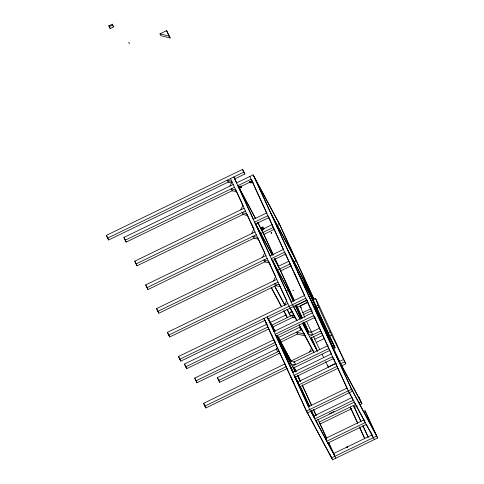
<?xml version="1.0" encoding="UTF-8"?>
<svg xmlns="http://www.w3.org/2000/svg" width="484" height="484" viewBox="0 0 484 484"><rect width="100%" height="100%" fill="white"/><g stroke="black" fill="none" stroke-linecap="round" stroke-linejoin="round"><path stroke-width="0.73" d="M271.627 232.75C271.379 233.966 270.852 232.072 271.572 232.629M293.298 290.285C293.086 291.053 292.517 289.952 293.334 290.339M347.252 447.361L346.719 447.053L347.318 446.986M239.604 186.915L239.653 186.6M250.73 181.258L250.821 181.597L251.408 181.343M251.353 181.234L251.057 181.688L250.645 181.512M261.959 228.587L262.715 228.424L262.026 228.757M271.113 232.943L271.591 232.713M271.627 232.816L271.161 233.131M346.786 447.174L347.306 446.98M229.918 186.122L231.981 181.778M240.796 209.844L242.865 205.5M251.68 233.566L253.749 229.222M262.564 257.288L264.627 252.938M273.442 281.004L275.511 276.66M284.538 305.186L286.601 300.836M290.454 312.737L291.634 310.25M309.633 351.989L311.696 347.645M239.61 186.903C241.304 186.352 239.066 187.52 239.955 186.57M347.282 447.113L346.889 447.301M277.513 347.361L276.358 349.109L277.616 351.844L278.772 350.095M108.948 25.809L112.27 24.2L113.528 26.935L110.207 28.544L108.948 25.809L110.207 28.544M109.196 26.662L112.518 25.053L112.27 24.2M159.98 33.856L166.623 30.637L170.15 37.994L160.997 35.737L159.98 33.856L169.14 36.112L170.15 37.994M229.228 181.585L108.634 239.973L106.371 235.351L242.544 169.418L244.813 174.04L234.649 178.959M107.623 238.086L243.803 172.153L244.813 174.04M232.786 190.454L126.173 242.073L123.91 237.45L233.24 184.519M236.561 182.91L253.168 174.869L279.274 223.56L314.013 299.281L312.682 299.923M125.162 240.191L234.492 187.254M238.86 187.126L239.731 189.081L239.501 188.216L241.577 187.211L239.314 188.167L239.731 189.081M238.824 187.532L252.11 181.095L266.932 213.408M249.714 181.567L250.391 182.819L252.606 181.748M249.768 181.675L250.44 182.934L252.521 181.93M243.67 214.176L137.057 265.795L134.788 261.172L244.118 208.235M136.046 263.907L245.376 210.976M253.301 219.403L266.587 212.966M255.564 224.025L268.85 217.588M263.986 228.999L262.921 226.996L260.707 228.067L262.134 230.868L261.911 230.003L263.931 228.884L261.717 229.954L257.76 222.446M261.124 228.98L260.9 228.115L262.921 226.996M254.554 237.892L147.941 289.517L145.672 284.894L255.001 231.957M262.322 229.392L272.286 224.564M146.924 287.629L256.26 234.692M260.918 233.415L273.539 227.305M276.86 225.695L279.516 224.407L255.431 179.491M257.597 222.543L263.919 234.335L274.549 229.186M265.432 261.614L158.819 313.233L156.556 308.617L265.885 255.679M270.042 255.897L283.328 249.46M157.808 311.351L267.138 258.414M272.31 260.519L285.596 254.082M278.433 266.285L289.063 261.136M276.993 270.229L279.655 268.941M293.6 262.189L296.262 260.9L272.171 215.985M279.692 269.019L290.315 263.877M291.326 265.758L280.702 270.907L274.337 259.037M276.316 285.336L169.702 336.955L167.434 332.333L276.763 279.401M168.692 335.073L278.022 282.136M286.316 291.326L288.313 290.358L293.28 301.193M303.589 282.958L304.92 282.317L334.111 345.951L332.115 346.919M264.996 320.366L180.792 361.131L178.529 356.514L287.859 303.577M291.18 301.968L304.466 295.536M179.782 359.249L305.719 298.271L308.151 302.809M267.712 319.047L306.729 300.159M295.065 306.082L307.025 300.292M311.672 298.041L313.003 297.394L278.264 221.672M304.714 317.371L300.195 305.918L307.528 302.367M312.87 299.784L315.501 298.374L316.966 301.024L345.788 363.853L341.789 365.789M296.396 305.434L297.406 307.322L307.37 302.5M268.88 328.902L186.715 368.681L185.705 366.799L184.446 364.059L266.617 324.28M270.012 322.634L286.31 314.745M289.027 313.426L292.451 311.769M312.622 302.972L313.953 302.331L316.215 306.953L314.89 307.594M185.705 366.799L267.87 327.015M271.947 325.042L293.703 314.503M272.958 326.924L293.328 317.062M302.627 312.718L311.297 308.52M315.967 306.257L317.97 305.289L315.538 298.489M303.456 314.636L312.132 310.438M316.802 308.181L318.799 307.207L317.97 305.289M273.944 331.498L312.416 312.87M276.195 344.348L197.012 382.687L196.002 380.805L194.749 378.071L273.932 339.726M278.669 337.433L299.65 327.275L300.661 329.162M196.002 380.805L275.184 342.466M279.25 340.5L301.792 329.586M280.26 342.382L297.854 333.863M279.958 353.084L219.669 382.275L217.407 377.653L276.975 348.807M310.849 332.405L319.482 328.225M218.659 380.388L278.947 351.202M309.445 336.434L320.741 330.965M324.728 329.035L326.053 328.388L310.05 298.549M310.456 338.316L321.751 332.847M319.797 349.702L314.745 339.236L322.749 335.364M328.085 332.78L330.088 331.806L318.799 307.207M316.252 342.412L324.256 338.54M329.592 335.956L331.594 334.982L345.788 363.853M287.381 368.481L205.888 407.939L204.877 406.052L203.625 403.317L285.112 363.859M290.545 361.233L312.954 350.38L299.493 325.278M293.758 362.147L328.182 345.479M204.877 406.052L286.371 366.6M292.318 366.188L328.763 348.541M293.328 368.076L329.773 350.428M333.131 348.801L335.122 347.839L305.93 284.205M292.778 372.553L331.25 353.925M295.046 377.175L333.518 358.547M325.599 361.627L328.182 366.926L335.521 363.375M338.854 361.76L343.525 359.497M336.307 363.345L297.835 381.973L299.094 384.713L336.888 366.412M340.651 363.678L344.656 361.742M300.104 386.595L337.899 368.294M308.471 406.766L346.949 388.138M306.408 411.11L351.523 389.263L377.629 437.953L332.514 459.8L306.408 411.11L263.925 318.508L267.059 324.359M352.001 397.564L313.529 416.192L314.781 418.926L353.253 400.298L352.316 398.247M329.356 413.802L334.081 411.515M315.792 420.808L354.264 402.18M355.583 404.442L319.137 422.09L320.148 423.978L351.868 408.617M358.934 402.821L360.925 401.859L358.414 396.384L361.935 403.741L359.945 404.709M353.895 407.637L357.271 406.003M363.03 411.751L365.021 410.783L377.629 437.953M327.753 443.114L366.225 424.486M333.573 453.569L372.051 434.941L366.376 424.371M278.627 353.725L280.793 353.864M231.775 181.325L227.196 180.193L228.206 182.081L231.473 182.885M269.406 263.036L264.827 261.911L263.816 260.023L268.396 261.154L270.756 265.426M294.326 316.119L291.713 315.471L292.723 317.359L295.99 318.163M304.224 334.069L296.474 332.157L297.485 334.045L305.235 335.95M270.919 213.244L295.004 258.166M253.525 183.738L251.099 179.213L237.813 185.644L255.473 218.58M251.843 180.671L252.884 182.728M287.659 249.738L311.744 294.659M288.918 252.473L314.013 299.281M269.915 219.573L267.84 215.707L254.554 222.138L272.214 255.068M297.702 271.633L313.705 301.478M298.961 274.374L314.963 304.212M308.798 295.809L324.8 325.653M286.304 255.407L284.586 252.2L271.3 258.631L293.915 300.812M316.857 313.372L332.853 343.216M318.109 316.113L335.122 347.839M294.738 273.908L295.452 275.233M295.639 275.977L297.061 278.633M306.898 300.074L307.606 301.399M335.581 354.203L359.673 399.119M336.84 356.938L361.935 403.741M314.6 316.972L315.308 318.297M314.788 317.722L315.852 319.706M351.281 388.416L375.366 433.331M334.226 359.866L332.508 356.66L294.036 375.288L302.669 391.387M240.851 185.838L241.577 187.211M349.018 392.004L352.207 397.951M354.33 401.914L364.252 420.408M238.83 186.957L239.87 189.014M260.9 228.115L262.274 230.801M374.314 439.563L348.202 390.872L249.847 176.472M238.63 186.776L255.637 218.484M301.338 307.921L300.195 305.918M255.727 223.929L272.377 254.977M274.501 258.94L278.397 266.206M272.468 260.422L294.078 300.715M250.99 222.894L252.406 225.538M252.6 226.294L254.015 228.932M293.25 305.834L300.334 319.047M302.464 323.01L307.854 333.065L303.22 322.858M310.607 338.201L316.276 348.77M300.177 319.144L292.433 304.702L233.839 176.975L236.737 182.982M302.3 323.106L317.177 350.852M290.285 308.102L297.013 320.656M296.855 320.747L289.111 306.312L230.517 178.584M298.979 324.71L313.856 352.455M274.773 286.08L284.725 304.648M287.218 309.288L290.606 316.01L287.048 309.373M274.603 286.165L284.919 305.398M271.451 287.69L281.404 306.257M283.896 310.897L285.675 314.213M271.282 287.774L281.597 307.007M283.727 310.982L287.284 317.613L286.026 314.878M112.518 25.053L113.528 26.935M268.42 318.69L275.148 331.244M277.272 335.206L291.09 360.967M274.991 331.334L267.247 316.899L309.73 409.5L335.842 458.191M277.114 335.297L291.283 361.723M269.515 321.521L274.827 331.431M276.951 335.394L291.12 361.82M275.765 334.934L290.291 362.014M293.123 367.302L295.246 371.264M297.376 375.227L299.142 378.53M276.316 336.35L295.44 372.021M297.569 375.983L300.401 381.265L297.599 375.161M294.484 375.729L297.95 382.191M300.376 386.71L309.578 406.439M266.194 323.13L266.902 324.449M271.736 335.218L272.801 337.203M272.994 337.953L275.118 341.922M310.903 411.291L314.201 417.444M315.858 420.542L326.839 441.021M327.547 442.34L334.25 454.827M290.473 376.044L291.162 377.332M291.725 378.778L294.151 383.304M306.16 410.257L330.251 455.178M217.407 377.653L219.669 382.275M123.91 237.45L126.173 242.073M134.788 261.172L137.057 265.795M145.672 284.894L147.941 289.517M194.749 378.071L197.012 382.687M156.556 308.617L158.819 313.233M167.434 332.333L169.702 336.955M184.446 364.059L186.715 368.681M178.529 356.514L180.792 361.131M203.625 403.317L205.888 407.939M106.371 235.351L108.634 239.973M128.744 42.205L129.506 43.633M252.267 181.167L252.321 181.306M239.114 187.52L239.169 187.653M328.503 367.58L328.182 366.926M239.029 187.719L238.999 187.665M331.594 334.982L330.088 331.806M252.158 181.288L252.152 181.312M261.548 229.362L261.602 229.476M261.408 229.428L261.463 229.543M322.054 354.336L323.669 357.652M365.021 410.783L376.619 436.072L331.504 457.912L329.616 453.798M322.15 323.651L339.629 361.742M321.14 321.763L338.612 359.854M254.179 176.751L352.534 391.151L307.419 412.997L264.936 320.39M253.168 174.869L351.523 389.263M370.792 432.212L373.297 437.681M268.826 217.528L283.328 249.139M285.53 253.949L304.763 295.869M306.656 299.989L312.331 312.361M314.533 317.171L331.244 353.592M333.452 358.402L347.324 388.634M360.822 421.007L353.538 405.435L361.07 421.86M363.024 425.793L368.36 437.427M362.952 425.962L367.973 436.913M242.544 169.418L243.803 172.153M357.501 422.617L350.216 407.044L357.749 423.464M359.703 427.402L364.724 438.353M359.316 426.888L364.652 438.522M327.626 365.136L328.255 366.503M306.596 321.473L311.611 332.405M313.487 336.507L314.745 339.236M263.919 234.329L273.309 254.796M275.184 258.886L278.627 266.394M280.508 270.483L294.278 300.503M297.406 307.328L302.385 318.176M304.248 322.235L308.907 332.399M311.394 337.814L317.607 351.36M261.656 229.712L273.272 255.032M274.839 258.45L294.302 300.873M296.184 304.981L302.149 317.982M304.031 322.09L308.744 332.351M311.254 337.826L317.22 350.827M289.323 292.245L293.358 301.048M295.222 305.108L301.435 318.654M303.299 322.713L307.957 332.871M295.143 305.253L301.357 318.799M238.63 187.102L253.434 219.379M255.643 224.183L270.132 255.776M272.02 259.896L291.556 302.47M166.623 30.637L169.14 36.112M312.64 349.696L313.898 352.437M304.95 335.158L305.567 336.513M303.94 333.27L304.557 334.625M299.65 327.275L300.903 330.015M236.567 191.458L243.186 205.881M247.282 214.805L253.894 229.228M258.305 238.842L264.923 253.259M269.334 262.873L275.632 276.612M280.042 286.226L286.661 300.643M293.982 366.963L296.184 371.76M297.763 375.191L300.594 381.368M302.167 384.798L311.605 405.374M313.493 409.488L316.01 414.976M319.47 422.52L326.712 438.298M328.6 442.412L333.948 454.077M293.891 367.072L296.051 371.791M302.415 385.657L311.539 405.55M313.426 409.664L316.258 415.835M317.831 419.265L326.646 438.474M328.533 442.588L334.825 456.309M311.46 410.547L314.285 416.706M315.852 420.124L317.111 422.865M301.659 389.499L309.506 406.608M311.394 410.71L314.219 416.869M280.109 343.416L293.522 372.662M295.397 376.746L297.581 381.507M279.099 341.529L293.135 372.135M294.695 375.536L296.571 379.619M267.628 317.413L274.234 331.818M275.493 334.559L292.802 372.287M294.375 375.717L308.538 406.584M330.626 455.686L332.514 459.8M313.16 423.101L313.789 424.468M262.019 228.636L262.679 228.363L262.019 228.636M313.674 315.604L275.196 334.232L276.213 336.12L314.685 317.492L313.674 315.604M363.956 419.864L325.484 438.492L326.742 441.226L365.214 422.599L363.956 419.864M311.514 332.084L307.183 331.812L308.435 334.547L312.767 334.825L311.514 332.084M294.381 361.844L290.049 361.566L291.308 364.307L295.639 364.579L294.381 361.844M235.75 189.988L231.171 188.863L232.181 190.744L236.761 191.876L235.75 189.988M246.628 213.71L242.054 212.579L243.065 214.466L247.639 215.598L246.628 213.71M257.512 237.432L252.938 236.301L253.949 238.188L258.523 239.314L257.512 237.432M279.28 284.87L274.7 283.745L275.711 285.627L280.29 286.758L279.28 284.87"/></g></svg>
